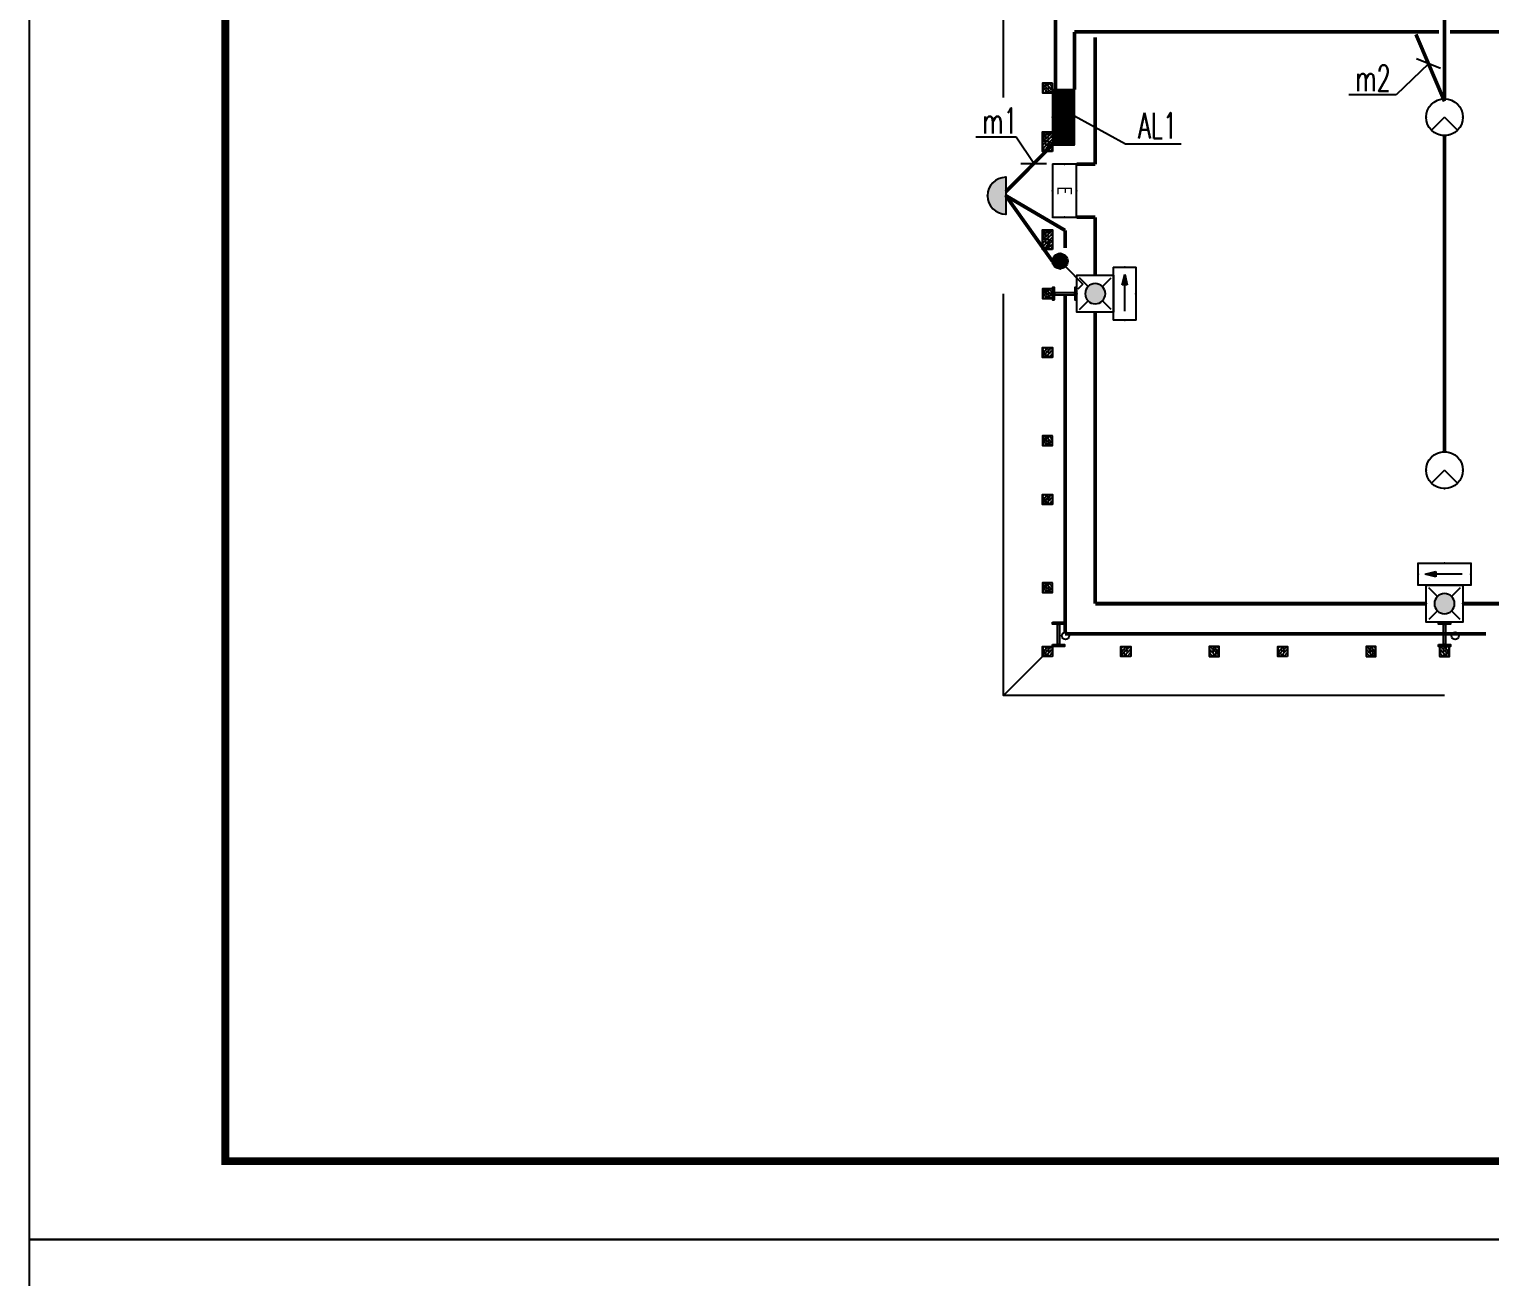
# Model space of a CAD drawing. Extents: x 1060579 to 1383165, y 581819 to 1037910.
# Drawn here: x 1236105 to 1265903, y 715459 to 740916 of the extents above; entities that cross this region are included whole.
import ezdxf
from ezdxf.enums import TextEntityAlignment as Align

# ---------------------------------------------------------------- set-up
doc = ezdxf.new("R2010")
doc.units = 0
doc.header["$LTSCALE"] = 1000
doc.header["$MEASUREMENT"] = 0
doc.linetypes.add('DASH', pattern=[0.35, 0.25, -0.1])
for name, color, linetype in [('DIM-照明', 3, 'Continuous'), ('DIM-箱柜', 3, 'Continuous'), ('EQUIP-照明', 3, 'Continuous'), ('EQUIP-箱柜', 3, 'Continuous'), ('GZ', 30, 'Continuous'), ('PUB_TITLE', 4, 'Continuous'), ('TEL_TEXT', 7, 'Continuous'), ('WIRE-应急', 2, 'DASH'), ('WIRE-照明', 1, 'Continuous'), ('刚柱', 2, 'Continuous'), ('卫浴', 7, 'Continuous'), ('散水', 32, 'Continuous')]:
    doc.layers.add(name, color=color, linetype=linetype)
doc.styles.add('_TEL_ATTDEF', font='GBENOR', dxfattribs={"width": 0.8, "height": 3, "bigfont": 'GBCBIG'})
doc.styles.add('_TEL_DIM', font='SIMPLEX', dxfattribs={"width": 0.8, "height": 3.5, "bigfont": 'HZTXT'})
doc.styles.get("Standard").update_dxf_attribs({"font": 'gbenor.shx', "bigfont": 'gbcbig.shx'})

# ---------------------------------------------------------------- blocks, each defined once
blk = doc.blocks.new('sdhfxdhnfdhx')
h = blk.add_hatch(color=256)
h.paths.add_polyline_path([(3050366, 936899), (3050616, 936899), (3050616, 936859), (3050366, 936859)])
h.paths.add_polyline_path([(3050511, 937319), (3050511, 936899), (3050471, 936899), (3050471, 937319)])
h.paths.add_polyline_path([(3050366, 937359), (3050616, 937359), (3050616, 937319), (3050366, 937319)])
for points in [[(3050366, 937359), (3050616, 937359), (3050616, 937319), (3050366, 937319)], [(3050511, 937319), (3050511, 936899), (3050471, 936899), (3050471, 937319)], [(3050366, 936899), (3050616, 936899), (3050616, 936859), (3050366, 936859)]]:
    blk.add_lwpolyline(points, close=True)
blk = doc.blocks.new('$equip$00002831')
for q in [(-0.354, -0.354), (0.354, -0.354)]:
    blk.add_line((0, 0), q)
at = {"const_width": 0.04}
blk.add_lwpolyline([(0.5, 0, 1), (-0.5, 0, 1), (0.5, 0, -2.700563)], format="xyb", dxfattribs=at)
blk.add_circle((0, 0), 0.5)
for p in [(0, 0.5), (-0.5, 0), (0.5, 0), (0, -0.5)]:
    blk.add_point(p)
at = {"color": 7, "style": '_TEL_DIM', "flags": 1}
for tag in ['A', 'REMARK']:
    blk.add_attdef(tag, text='', height=0.00002, dxfattribs=at).set_placement((0, 0), align=Align.MIDDLE_CENTER)
blk = doc.blocks.new('$equip$00002534')
for p, q in [((-0.72, 0.66), (-0.72, 0)), ((0.72, 0.66), (-0.72, 0.66)), ((0.72, 0), (0.72, 0.66)), ((-0.72, 0), (0.72, 0))]:
    blk.add_line(p, q)
at = {"const_width": 0.04}
blk.add_lwpolyline([(-0.72, 0.66), (-0.72, 0), (0.72, 0), (0.72, 0.66), (-0.72, 0.66), (-0.72, 0)], dxfattribs=at)
for p in [(0, 0.66), (-0.72, 0.33), (0, 0), (0.72, 0.33)]:
    blk.add_point(p)
at = {"color": 7, "style": '_TEL_DIM'}
blk.add_attdef('$TEXT$', text='', height=0.4, dxfattribs=at).set_placement((0, 0.33), align=Align.MIDDLE_CENTER)
at = {"color": 7, "style": '_TEL_DIM', "flags": 1}
blk.add_attdef('A', text='', height=0.00002, dxfattribs=at).set_placement((0, 0), align=Align.MIDDLE_CENTER)
blk = doc.blocks.new('$equip$00002604')
blk.add_hatch(color=256).paths.add_polyline_path([(0.275, 0.5, 1), (-0.274, 0.5, 1)])
for p, q in [((-0.429, 0.929), (-0.194, 0.694)), ((0.194, 0.694), (0.429, 0.929)), ((-0.429, 0.071), (-0.194, 0.306)), ((0.194, 0.306), (0.429, 0.071))]:
    blk.add_line(p, q)
at = {"const_width": 0.04}
blk.add_lwpolyline([(-0.5, 1), (-0.5, 0), (0.5, 0), (0.5, 1), (-0.5, 1), (-0.5, 0)], dxfattribs=at)
blk.add_lwpolyline([(-0.5, 1), (-0.5, 0), (0.5, 0), (0.5, 1)], close=True)
blk.add_circle((0, 0.5), 0.275)
for p in [(0, 1), (-0.5, 0.5), (0.5, 0.5), (0, 0)]:
    blk.add_point(p)
at = {"color": 7, "style": '_TEL_DIM', "flags": 1}
blk.add_attdef('A', text='', height=0.000025, dxfattribs=at).set_placement((0, 0), align=Align.MIDDLE_CENTER)
blk = doc.blocks.new('$equip$00002540')
blk.add_hatch(color=256).paths.add_polyline_path([(0.24, 0.372), (0.24, 0.228), (0.528, 0.3)])
for p, q in [((-0.72, 0.6), (-0.72, 0)), ((0.72, 0.6), (-0.72, 0.6)), ((0.72, 0), (0.72, 0.6)), ((-0.72, 0), (0.72, 0)), ((0.24, 0.372), (0.24, 0.228)), ((0.528, 0.3), (0.24, 0.372)), ((0.24, 0.228), (0.528, 0.3))]:
    blk.add_line(p, q)
at = {"color": 7}
blk.add_line((-0.48, 0.3), (0.48, 0.3), dxfattribs=at)
at = {"const_width": 0.04}
blk.add_lwpolyline([(-0.72, 0.6), (-0.72, 0), (0.72, 0), (0.72, 0.6), (-0.72, 0.6), (-0.72, 0)], dxfattribs=at)
for p in [(0, 0.6), (-0.72, 0.3), (0, 0), (0.72, 0.3)]:
    blk.add_point(p)
at = {"color": 7, "style": '_TEL_DIM', "flags": 1}
blk.add_attdef('A', text='', height=0.00002, dxfattribs=at).set_placement((0, 0), align=Align.MIDDLE_CENTER)
blk = doc.blocks.new('*X14')
at = {"color": 0}
for p, q in [((-250, 33), (-83, 200)), ((-250, 68), (-118, 200)), ((-250, 104), (-154, 200)), ((-250, 139), (-189, 200)), ((-250, 174), (-224, 200)), ((-247, 0), (-47, 200)), ((-212, 0), (-12, 200)), ((-177, 0), (23, 200)), ((-141, 0), (59, 200)), ((-106, 0), (94, 200)), ((-71, 0), (129, 200)), ((-35, 0), (165, 200)), ((0, 0), (200, 200)), ((35, 0), (235, 200)), ((71, 0), (250, 179)), ((106, 0), (250, 144)), ((141, 0), (250, 109)), ((177, 0), (250, 73)), ((212, 0), (250, 38)), ((247, 0), (250, 3))]:
    blk.add_line(p, q, dxfattribs=at)
blk = doc.blocks.new('$equip$00002943')
for p, q in [((-0.75, 0.6), (-0.75, 0)), ((0.75, 0.6), (-0.75, 0.6)), ((0.75, 0), (0.75, 0.6)), ((-0.75, 0), (0.75, 0))]:
    blk.add_line(p, q)
for points, const_width in [([(-0.75, 0.3), (0.75, 0.3)], 0.6), ([(-0.75, 0.6), (-0.75, 0), (0.75, 0), (0.75, 0.6), (-0.75, 0.6), (-0.75, 0)], 0.04)]:
    blk.add_lwpolyline(points, dxfattribs=dict(const_width=const_width))
for p in [(0, 0.6), (-0.75, 0.3), (0, 0), (0.75, 0.3)]:
    blk.add_point(p)
at = {"xscale": 0.00300000000061118, "yscale": 0.00300000000061118, "zscale": 0.00300000000061118}
blk.add_blockref('*X14', (0, 0), dxfattribs=at)
at = {"style": '_TEL_DIM', "flags": 1}
for tag in ['A', 'REMARK']:
    blk.add_attdef(tag, text='', height=0.00002, dxfattribs=at).set_placement((0, 0), align=Align.MIDDLE_CENTER)
blk = doc.blocks.new('$equip$00001168')
blk.add_line((-0.5, 0), (0.5, 0))
blk.add_arc((0, 0), 0.5, 180, 0)
for p in [(-0.5, 0), (0, 0), (0.5, 0), (0, -0.5)]:
    blk.add_point(p)
for points in [[(0.433, -0.25), (-0.433, -0.25), (0.5, 0), (-0.5, 0)], [(0.25, -0.433), (-0.25, -0.433), (0.433, -0.25), (-0.433, -0.25)], [(0, -0.5), (0, -0.5), (0.25, -0.433), (-0.25, -0.433)]]:
    blk.add_solid(points)
at = {"flags": 9}
blk.add_attdef('A', (0, 0), '', height=0.00002, dxfattribs=at)
blk = doc.blocks.new('$equip$00001962')
for p, q in [((0.147, 0.356), (0.625, 0.833)), ((0.625, 0.833), (0.766, 0.692))]:
    blk.add_line(p, q)
blk.add_circle((0, 0.208), 0.208)
for p in [(0, 0.417), (-0.208, 0.208), (0, 0), (0.208, 0.208)]:
    blk.add_point(p)
for points in [[(0, 0.417), (0, 0.417), (-0.104, 0.389), (0.104, 0.389)], [(-0.18, 0.313), (0.18, 0.313), (-0.208, 0.208), (0.208, 0.208)], [(-0.18, 0.104), (0.18, 0.104), (-0.208, 0.208), (0.208, 0.208)], [(-0.104, 0.389), (0.104, 0.389), (-0.18, 0.313), (0.18, 0.313)], [(-0.104, 0.028), (0.104, 0.028), (-0.18, 0.104), (0.18, 0.104)], [(0, 0), (0, 0), (-0.104, 0.028), (0.104, 0.028)]]:
    blk.add_solid(points)
at = {"layer": 'TEL_TEXT', "style": '_TEL_DIM', "flags": 1}
blk.add_attdef('A', text='', height=0.00002, dxfattribs=at).set_placement((0, 0), align=Align.MIDDLE_CENTER)

msp = doc.modelspace()

# ---------------------------------------------------------------- hatches: boundary and pattern name
at = {"layer": 'GZ'}
h = msp.add_hatch(dxfattribs=at)
h.set_pattern_fill('钢筋混凝土', color=8, scale=20, style=0)
h.set_pattern_definition([(135, (1310363.753, 664013.295), (35.35534, 35.35534), []), (130, (1310363.75, 664013.3), (-143.45204, -12.55043), [15, -165]), (185, (1310363.75, 664013.3), (27.75027, 150.43843), [12, -132]), (79.5486, (1310351.8, 664012.25), (-115.70188, 137.8879), [12.74804, -140.22842]), (133.8158, (1310363.75, 664053.3), (-213.4482, -33.1038), [22.5, -247.5]), (83.3644, (1310345.97, 664050.54), (-186.93254, 194.82357), [19.12206, -210.3426]), (188.8158, (1310363.75, 664053.3), (-186.9324, 194.8237), [18, -198]), (159, (1310343.75, 664043.3), (-119.38141, -80.52378), [15, -165]), (214, (1310343.75, 664043.3), (-48.66307, 145.03), [12, -132]), (108.5486, (1310333.8, 664036.58), (-168.04453, 64.5061), [12.74804, -140.22842]), (142.5, (1310363.753, 664013.295), (-2.43197, 66.57877), [0, -130.4, 0, -134, 0, -132.5]), (172.5, (1310363.75, 664013.295), (-52.61391, 78.88234), [0, -76.4, 0, -127.4, 0, -50.5]), (212.5, (1310408.353, 664013.295), (-106.764487, -4.510974), [0, -50, 0, -156, 0, -207]), (222.5, (1310428.35, 664013.29), (-116.63723, 20.021), [0, -65, 0, -103.6, 0, -147])])
h.paths.add_polyline_path([(1256979, 739818), (1256779, 739818), (1256779, 739618), (1256979, 739618)])
h = msp.add_hatch(dxfattribs=at)
h.set_pattern_fill('钢筋混凝土', color=8, scale=20, style=0)
h.set_pattern_definition([(225, (1310363.753, 814473.906), (35.35534, -35.35534), []), (230, (1310363.75, 814473.9), (-143.45204, 12.55043), [15, -165]), (175, (1310363.75, 814473.9), (27.75027, -150.43843), [12, -132]), (280.4514, (1310351.8, 814474.95), (-115.70188, -137.8879), [12.74804, -140.22842]), (226.1842, (1310363.75, 814433.9), (-213.4482, 33.1038), [22.5, -247.5]), (276.6356, (1310345.97, 814436.66), (-186.93254, -194.82357), [19.12206, -210.3426]), (171.1842, (1310363.75, 814433.9), (-186.9324, -194.8237), [18, -198]), (201, (1310343.75, 814443.9), (-119.38141, 80.52378), [15, -165]), (146, (1310343.75, 814443.9), (-48.66307, -145.03), [12, -132]), (251.4514, (1310333.8, 814450.62), (-168.04453, -64.5061), [12.74804, -140.22842]), (217.5, (1310363.753, 814473.906), (-2.43197, -66.57877), [0, -130.4, 0, -134, 0, -132.5]), (187.5, (1310363.75, 814473.906), (-52.61391, -78.88234), [0, -76.4, 0, -127.4, 0, -50.5]), (147.5, (1310408.353, 814473.906), (-106.764487, 4.510974), [0, -50, 0, -156, 0, -207]), (137.5, (1310428.35, 814473.91), (-116.63723, -20.021), [0, -65, 0, -103.6, 0, -147])])
h.paths.add_polyline_path([(1256979, 738419), (1256779, 738419), (1256779, 738819), (1256979, 738819)])
h = msp.add_hatch(dxfattribs=at)
h.set_pattern_fill('钢筋混凝土', color=8, scale=20, style=0)
h.set_pattern_definition([(225, (1310363.753, 812473.906), (35.35534, -35.35534), []), (230, (1310363.75, 812473.9), (-143.45204, 12.55043), [15, -165]), (175, (1310363.75, 812473.9), (27.75027, -150.43843), [12, -132]), (280.4514, (1310351.8, 812474.95), (-115.70188, -137.8879), [12.74804, -140.22842]), (226.1842, (1310363.75, 812433.9), (-213.4482, 33.1038), [22.5, -247.5]), (276.6356, (1310345.97, 812436.66), (-186.93254, -194.82357), [19.12206, -210.3426]), (171.1842, (1310363.75, 812433.9), (-186.9324, -194.8237), [18, -198]), (201, (1310343.75, 812443.9), (-119.38141, 80.52378), [15, -165]), (146, (1310343.75, 812443.9), (-48.66307, -145.03), [12, -132]), (251.4514, (1310333.8, 812450.62), (-168.04453, -64.5061), [12.74804, -140.22842]), (217.5, (1310363.753, 812473.906), (-2.43197, -66.57877), [0, -130.4, 0, -134, 0, -132.5]), (187.5, (1310363.75, 812473.906), (-52.61391, -78.88234), [0, -76.4, 0, -127.4, 0, -50.5]), (147.5, (1310408.353, 812473.906), (-106.764487, 4.510974), [0, -50, 0, -156, 0, -207]), (137.5, (1310428.35, 812473.91), (-116.63723, -20.021), [0, -65, 0, -103.6, 0, -147])])
h.paths.add_polyline_path([(1256979, 736419), (1256779, 736419), (1256779, 736819), (1256979, 736819)])
h = msp.add_hatch(dxfattribs=at)
h.set_pattern_fill('钢筋混凝土', color=8, scale=20, style=0)
h.set_pattern_definition([(135, (1310363.753, 659813.577), (35.35534, 35.35534), []), (130, (1310363.75, 659813.58), (-143.45204, -12.55043), [15, -165]), (185, (1310363.75, 659813.58), (27.75027, 150.43843), [12, -132]), (79.5486, (1310351.8, 659812.53), (-115.70188, 137.8879), [12.74804, -140.22842]), (133.8158, (1310363.75, 659853.58), (-213.4482, -33.1038), [22.5, -247.5]), (83.3644, (1310345.97, 659850.82), (-186.93254, 194.82357), [19.12206, -210.3426]), (188.8158, (1310363.75, 659853.58), (-186.9324, 194.8237), [18, -198]), (159, (1310343.75, 659843.58), (-119.38141, -80.52378), [15, -165]), (214, (1310343.75, 659843.58), (-48.66307, 145.03), [12, -132]), (108.5486, (1310333.8, 659836.87), (-168.04453, 64.5061), [12.74804, -140.22842]), (142.5, (1310363.753, 659813.577), (-2.43197, 66.57877), [0, -130.4, 0, -134, 0, -132.5]), (172.5, (1310363.75, 659813.58), (-52.61391, 78.88234), [0, -76.4, 0, -127.4, 0, -50.5]), (212.5, (1310408.353, 659813.58), (-106.764487, -4.510974), [0, -50, 0, -156, 0, -207]), (222.5, (1310428.35, 659813.58), (-116.63723, 20.021), [0, -65, 0, -103.6, 0, -147])])
h.paths.add_polyline_path([(1256979, 735619), (1256779, 735619), (1256779, 735419), (1256979, 735419)])
h = msp.add_hatch(dxfattribs=at)
h.set_pattern_fill('钢筋混凝土', color=8, scale=20, style=0)
h.set_pattern_definition([(225, (1310363.753, 810023.623), (35.35534, -35.35534), []), (230, (1310363.75, 810023.62), (-143.45204, 12.55043), [15, -165]), (175, (1310363.75, 810023.62), (27.75027, -150.43843), [12, -132]), (280.4514, (1310351.8, 810024.67), (-115.70188, -137.8879), [12.74804, -140.22842]), (226.1842, (1310363.75, 809983.62), (-213.4482, 33.1038), [22.5, -247.5]), (276.6356, (1310345.97, 809986.38), (-186.93254, -194.82357), [19.12206, -210.3426]), (171.1842, (1310363.75, 809983.62), (-186.9324, -194.8237), [18, -198]), (201, (1310343.75, 809993.62), (-119.38141, 80.52378), [15, -165]), (146, (1310343.75, 809993.62), (-48.66307, -145.03), [12, -132]), (251.4514, (1310333.8, 810000.33), (-168.04453, -64.5061), [12.74804, -140.22842]), (217.5, (1310363.753, 810023.623), (-2.43197, -66.57877), [0, -130.4, 0, -134, 0, -132.5]), (187.5, (1310363.75, 810023.62), (-52.61391, -78.88234), [0, -76.4, 0, -127.4, 0, -50.5]), (147.5, (1310408.353, 810023.623), (-106.764487, 4.510974), [0, -50, 0, -156, 0, -207]), (137.5, (1310428.35, 810023.62), (-116.63723, -20.021), [0, -65, 0, -103.6, 0, -147])])
h.paths.add_polyline_path([(1256979, 734218), (1256779, 734218), (1256779, 734418), (1256979, 734418)])
h = msp.add_hatch(dxfattribs=at)
h.set_pattern_fill('钢筋混凝土', color=8, scale=20, style=0)
h.set_pattern_definition([(135, (1310363.753, 656813.295), (35.35534, 35.35534), []), (130, (1310363.75, 656813.3), (-143.45204, -12.55043), [15, -165]), (185, (1310363.75, 656813.3), (27.75027, 150.43843), [12, -132]), (79.5486, (1310351.8, 656812.25), (-115.70188, 137.8879), [12.74804, -140.22842]), (133.8158, (1310363.75, 656853.3), (-213.4482, -33.1038), [22.5, -247.5]), (83.3644, (1310345.97, 656850.54), (-186.93254, 194.82357), [19.12206, -210.3426]), (188.8158, (1310363.75, 656853.3), (-186.9324, 194.8237), [18, -198]), (159, (1310343.75, 656843.3), (-119.38141, -80.52378), [15, -165]), (214, (1310343.75, 656843.3), (-48.66307, 145.03), [12, -132]), (108.5486, (1310333.8, 656836.58), (-168.04453, 64.5061), [12.74804, -140.22842]), (142.5, (1310363.753, 656813.295), (-2.43197, 66.57877), [0, -130.4, 0, -134, 0, -132.5]), (172.5, (1310363.75, 656813.295), (-52.61391, 78.88234), [0, -76.4, 0, -127.4, 0, -50.5]), (212.5, (1310408.353, 656813.295), (-106.764487, -4.510974), [0, -50, 0, -156, 0, -207]), (222.5, (1310428.35, 656813.29), (-116.63723, 20.021), [0, -65, 0, -103.6, 0, -147])])
h.paths.add_polyline_path([(1256979, 732618), (1256779, 732618), (1256779, 732418), (1256979, 732418)])
h = msp.add_hatch(dxfattribs=at)
h.set_pattern_fill('钢筋混凝土', color=8, scale=20, style=0)
h.set_pattern_definition([(225, (1310363.753, 807024.11), (35.35534, -35.35534), []), (230, (1310363.75, 807024.11), (-143.45204, 12.55043), [15, -165]), (175, (1310363.75, 807024.11), (27.75027, -150.43843), [12, -132]), (280.4514, (1310351.8, 807025.15), (-115.70188, -137.8879), [12.74804, -140.22842]), (226.1842, (1310363.75, 806984.1), (-213.4482, 33.1038), [22.5, -247.5]), (276.6356, (1310345.97, 806986.87), (-186.93254, -194.82357), [19.12206, -210.3426]), (171.1842, (1310363.75, 806984.1), (-186.9324, -194.8237), [18, -198]), (201, (1310343.75, 806994.11), (-119.38141, 80.52378), [15, -165]), (146, (1310343.75, 806994.11), (-48.66307, -145.03), [12, -132]), (251.4514, (1310333.8, 807000.82), (-168.04453, -64.5061), [12.74804, -140.22842]), (217.5, (1310363.753, 807024.11), (-2.43197, -66.57877), [0, -130.4, 0, -134, 0, -132.5]), (187.5, (1310363.75, 807024.11), (-52.61391, -78.88234), [0, -76.4, 0, -127.4, 0, -50.5]), (147.5, (1310408.353, 807024.11), (-106.764487, 4.510974), [0, -50, 0, -156, 0, -207]), (137.5, (1310428.35, 807024.11), (-116.63723, -20.021), [0, -65, 0, -103.6, 0, -147])])
h.paths.add_polyline_path([(1256979, 731219), (1256779, 731219), (1256779, 731419), (1256979, 731419)])
h = msp.add_hatch(dxfattribs=at)
h.set_pattern_fill('钢筋混凝土', color=8, scale=20, style=0)
h.set_pattern_definition([(135, (1310363.753, 653813.78), (35.35534, 35.35534), []), (130, (1310363.75, 653813.78), (-143.45204, -12.55043), [15, -165]), (185, (1310363.75, 653813.78), (27.75027, 150.43843), [12, -132]), (79.5486, (1310351.8, 653812.73), (-115.70188, 137.8879), [12.74804, -140.22842]), (133.8158, (1310363.75, 653853.78), (-213.4482, -33.1038), [22.5, -247.5]), (83.3644, (1310345.97, 653851.02), (-186.93254, 194.82357), [19.12206, -210.3426]), (188.8158, (1310363.75, 653853.78), (-186.9324, 194.8237), [18, -198]), (159, (1310343.75, 653843.78), (-119.38141, -80.52378), [15, -165]), (214, (1310343.75, 653843.78), (-48.66307, 145.03), [12, -132]), (108.5486, (1310333.8, 653837.07), (-168.04453, 64.5061), [12.74804, -140.22842]), (142.5, (1310363.753, 653813.78), (-2.43197, 66.57877), [0, -130.4, 0, -134, 0, -132.5]), (172.5, (1310363.75, 653813.78), (-52.61391, 78.88234), [0, -76.4, 0, -127.4, 0, -50.5]), (212.5, (1310408.353, 653813.78), (-106.764487, -4.510974), [0, -50, 0, -156, 0, -207]), (222.5, (1310428.35, 653813.78), (-116.63723, 20.021), [0, -65, 0, -103.6, 0, -147])])
h.paths.add_polyline_path([(1256979, 729619), (1256779, 729619), (1256779, 729419), (1256979, 729419)])
h = msp.add_hatch(dxfattribs=at)
h.set_pattern_fill('钢筋混凝土', color=8, scale=20, style=0)
h.set_pattern_definition([(225, (1310363.753, 803923.906), (35.35534, -35.35534), []), (230, (1310363.75, 803923.9), (-143.45204, 12.55043), [15, -165]), (175, (1310363.75, 803923.9), (27.75027, -150.43843), [12, -132]), (280.4514, (1310351.8, 803924.95), (-115.70188, -137.8879), [12.74804, -140.22842]), (226.1842, (1310363.75, 803883.9), (-213.4482, 33.1038), [22.5, -247.5]), (276.6356, (1310345.97, 803886.66), (-186.93254, -194.82357), [19.12206, -210.3426]), (171.1842, (1310363.75, 803883.9), (-186.9324, -194.8237), [18, -198]), (201, (1310343.75, 803893.9), (-119.38141, 80.52378), [15, -165]), (146, (1310343.75, 803893.9), (-48.66307, -145.03), [12, -132]), (251.4514, (1310333.8, 803900.62), (-168.04453, -64.5061), [12.74804, -140.22842]), (217.5, (1310363.753, 803923.906), (-2.43197, -66.57877), [0, -130.4, 0, -134, 0, -132.5]), (187.5, (1310363.75, 803923.906), (-52.61391, -78.88234), [0, -76.4, 0, -127.4, 0, -50.5]), (147.5, (1310408.353, 803923.906), (-106.764487, 4.510974), [0, -50, 0, -156, 0, -207]), (137.5, (1310428.35, 803923.91), (-116.63723, -20.021), [0, -65, 0, -103.6, 0, -147])])
h.paths.add_polyline_path([(1256979, 728119), (1256779, 728119), (1256779, 728319), (1256979, 728319)])
h = msp.add_hatch(dxfattribs=at)
h.set_pattern_fill('钢筋混凝土', color=8, scale=20, style=0)
h.set_pattern_definition([(225, (1311963.505, 803923.906), (35.35534, -35.35534), []), (230, (1311963.5, 803923.9), (-143.45204, 12.55043), [15, -165]), (175, (1311963.5, 803923.9), (27.75027, -150.43843), [12, -132]), (280.4514, (1311951.55, 803924.95), (-115.70188, -137.8879), [12.74804, -140.22842]), (226.1842, (1311963.5, 803883.9), (-213.4482, 33.1038), [22.5, -247.5]), (276.6356, (1311945.72, 803886.66), (-186.93254, -194.82357), [19.12206, -210.3426]), (171.1842, (1311963.5, 803883.9), (-186.9324, -194.8237), [18, -198]), (201, (1311943.5, 803893.9), (-119.38141, 80.52378), [15, -165]), (146, (1311943.5, 803893.9), (-48.66307, -145.03), [12, -132]), (251.4514, (1311933.56, 803900.62), (-168.04453, -64.5061), [12.74804, -140.22842]), (217.5, (1311963.505, 803923.906), (-2.43197, -66.57877), [0, -130.4, 0, -134, 0, -132.5]), (187.5, (1311963.505, 803923.906), (-52.61391, -78.88234), [0, -76.4, 0, -127.4, 0, -50.5]), (147.5, (1312008.105, 803923.906), (-106.764487, 4.510974), [0, -50, 0, -156, 0, -207]), (137.5, (1312028.11, 803923.91), (-116.63723, -20.021), [0, -65, 0, -103.6, 0, -147])])
h.paths.add_polyline_path([(1258579, 728119), (1258379, 728119), (1258379, 728319), (1258579, 728319)])
h = msp.add_hatch(dxfattribs=at)
h.set_pattern_fill('钢筋混凝土', color=8, scale=20, style=0)
h.set_pattern_definition([(315, (1206794.22, 803923.906), (-35.35534, -35.35534), []), (310, (1206794.22, 803923.9), (143.45204, 12.55043), [15, -165]), (5, (1206794.22, 803923.9), (-27.75027, -150.43843), [12, -132]), (259.5486, (1206806.18, 803924.95), (115.70188, -137.8879), [12.74804, -140.22842]), (313.8158, (1206794.22, 803883.9), (213.4482, 33.1038), [22.5, -247.5]), (263.3644, (1206812, 803886.66), (186.93254, -194.82357), [19.12206, -210.3426]), (8.8158, (1206794.22, 803883.9), (186.9324, -194.8237), [18, -198]), (339, (1206814.22, 803893.9), (119.38141, 80.52378), [15, -165]), (34, (1206814.22, 803893.9), (48.66307, -145.03), [12, -132]), (288.5486, (1206824.17, 803900.62), (168.04453, -64.5061), [12.74804, -140.22842]), (322.5, (1206794.22, 803923.906), (2.43197, -66.57877), [0, -130.4, 0, -134, 0, -132.5]), (352.5, (1206794.22, 803923.906), (52.61391, -78.88234), [0, -76.4, 0, -127.4, 0, -50.5]), (32.5, (1206749.62, 803923.906), (106.764487, 4.510974), [0, -50, 0, -156, 0, -207]), (42.5, (1206729.62, 803923.91), (116.63723, -20.021), [0, -65, 0, -103.6, 0, -147])])
h.paths.add_polyline_path([(1260179, 728119), (1260379, 728119), (1260379, 728319), (1260179, 728319)])
h = msp.add_hatch(dxfattribs=at)
h.set_pattern_fill('钢筋混凝土', color=8, scale=20, style=0)
h.set_pattern_definition([(225, (1315163.81, 803923.906), (35.35534, -35.35534), []), (230, (1315163.81, 803923.9), (-143.45204, 12.55043), [15, -165]), (175, (1315163.81, 803923.9), (27.75027, -150.43843), [12, -132]), (280.4514, (1315151.86, 803924.95), (-115.70188, -137.8879), [12.74804, -140.22842]), (226.1842, (1315163.81, 803883.9), (-213.4482, 33.1038), [22.5, -247.5]), (276.6356, (1315146.02, 803886.66), (-186.93254, -194.82357), [19.12206, -210.3426]), (171.1842, (1315163.81, 803883.9), (-186.9324, -194.8237), [18, -198]), (201, (1315143.81, 803893.9), (-119.38141, 80.52378), [15, -165]), (146, (1315143.81, 803893.9), (-48.66307, -145.03), [12, -132]), (251.4514, (1315133.86, 803900.62), (-168.04453, -64.5061), [12.74804, -140.22842]), (217.5, (1315163.81, 803923.906), (-2.43197, -66.57877), [0, -130.4, 0, -134, 0, -132.5]), (187.5, (1315163.81, 803923.906), (-52.61391, -78.88234), [0, -76.4, 0, -127.4, 0, -50.5]), (147.5, (1315208.41, 803923.906), (-106.764487, 4.510974), [0, -50, 0, -156, 0, -207]), (137.5, (1315228.41, 803923.91), (-116.63723, -20.021), [0, -65, 0, -103.6, 0, -147])])
h.paths.add_polyline_path([(1261779, 728119), (1261579, 728119), (1261579, 728319), (1261779, 728319)])
h = msp.add_hatch(dxfattribs=at)
h.set_pattern_fill('钢筋混凝土', color=8, scale=20, style=0)
h.set_pattern_definition([(315, (1209994.526, 803923.906), (-35.35534, -35.35534), []), (310, (1209994.53, 803923.9), (143.45204, 12.55043), [15, -165]), (5, (1209994.53, 803923.9), (-27.75027, -150.43843), [12, -132]), (259.5486, (1210006.48, 803924.95), (115.70188, -137.8879), [12.74804, -140.22842]), (313.8158, (1209994.53, 803883.9), (213.4482, 33.1038), [22.5, -247.5]), (263.3644, (1210012.31, 803886.66), (186.93254, -194.82357), [19.12206, -210.3426]), (8.8158, (1209994.53, 803883.9), (186.9324, -194.8237), [18, -198]), (339, (1210014.53, 803893.9), (119.38141, 80.52378), [15, -165]), (34, (1210014.53, 803893.9), (48.66307, -145.03), [12, -132]), (288.5486, (1210024.47, 803900.62), (168.04453, -64.5061), [12.74804, -140.22842]), (322.5, (1209994.526, 803923.906), (2.43197, -66.57877), [0, -130.4, 0, -134, 0, -132.5]), (352.5, (1209994.526, 803923.906), (52.61391, -78.88234), [0, -76.4, 0, -127.4, 0, -50.5]), (32.5, (1209949.926, 803923.906), (106.764487, 4.510974), [0, -50, 0, -156, 0, -207]), (42.5, (1209929.93, 803923.91), (116.63723, -20.021), [0, -65, 0, -103.6, 0, -147])])
h.paths.add_polyline_path([(1263379, 728119), (1263579, 728119), (1263579, 728319), (1263379, 728319)])
h = msp.add_hatch(dxfattribs=at)
h.set_pattern_fill('钢筋混凝土', color=8, scale=20, style=0)
h.set_pattern_definition([(315, (1211494.47, 803923.906), (-35.35534, -35.35534), []), (310, (1211494.47, 803923.9), (143.45204, 12.55043), [15, -165]), (5, (1211494.47, 803923.9), (-27.75027, -150.43843), [12, -132]), (259.5486, (1211506.42, 803924.95), (115.70188, -137.8879), [12.74804, -140.22842]), (313.8158, (1211494.47, 803883.9), (213.4482, 33.1038), [22.5, -247.5]), (263.3644, (1211512.26, 803886.66), (186.93254, -194.82357), [19.12206, -210.3426]), (8.8158, (1211494.47, 803883.9), (186.9324, -194.8237), [18, -198]), (339, (1211514.47, 803893.9), (119.38141, 80.52378), [15, -165]), (34, (1211514.47, 803893.9), (48.66307, -145.03), [12, -132]), (288.5486, (1211524.42, 803900.62), (168.04453, -64.5061), [12.74804, -140.22842]), (322.5, (1211494.47, 803923.906), (2.43197, -66.57877), [0, -130.4, 0, -134, 0, -132.5]), (352.5, (1211494.47, 803923.906), (52.61391, -78.88234), [0, -76.4, 0, -127.4, 0, -50.5]), (32.5, (1211449.87, 803923.906), (106.764487, 4.510974), [0, -50, 0, -156, 0, -207]), (42.5, (1211429.87, 803923.91), (116.63723, -20.021), [0, -65, 0, -103.6, 0, -147])])
h.paths.add_polyline_path([(1264879, 728119), (1265079, 728119), (1265079, 728319), (1264879, 728319)])

# ---------------------------------------------------------------- linework, layer by layer
at = {"layer": 'DIM-照明'}
for p, q in [((1264895, 740114), (1264408, 740310)), ((1256337, 738173), (1256862, 738175))]:
    msp.add_line(p, q, dxfattribs=at)
for points in [[(1264652, 740212), (1263996, 739579)], [(1263996, 739579), (1263030, 739579)], [(1256242, 738710), (1255419, 738710)], [(1256600, 738174), (1256242, 738710)]]:
    msp.add_lwpolyline(points, dxfattribs=at)
at = {"layer": 'DIM-箱柜'}
for p, q in [((1257429, 739146), (1258468, 738580)), ((1258468, 738580), (1259609, 738580))]:
    msp.add_line(p, q, dxfattribs=at)
at = {"layer": 'GZ', "color": 8}
for points in [[(1256979, 739818), (1256779, 739818), (1256779, 739618), (1256979, 739618)], [(1256979, 738419), (1256779, 738419), (1256779, 738819), (1256979, 738819)], [(1256979, 736419), (1256779, 736419), (1256779, 736819), (1256979, 736819)], [(1256979, 735619), (1256779, 735619), (1256779, 735419), (1256979, 735419)], [(1256979, 734218), (1256779, 734218), (1256779, 734418), (1256979, 734418)], [(1256979, 732618), (1256779, 732618), (1256779, 732418), (1256979, 732418)], [(1256979, 731219), (1256779, 731219), (1256779, 731419), (1256979, 731419)], [(1256979, 729619), (1256779, 729619), (1256779, 729419), (1256979, 729419)], [(1256979, 728119), (1256779, 728119), (1256779, 728319), (1256979, 728319)], [(1258579, 728119), (1258379, 728119), (1258379, 728319), (1258579, 728319)], [(1260179, 728119), (1260379, 728119), (1260379, 728319), (1260179, 728319)], [(1261779, 728119), (1261579, 728119), (1261579, 728319), (1261779, 728319)], [(1263379, 728119), (1263579, 728119), (1263579, 728319), (1263379, 728319)], [(1264879, 728119), (1265079, 728119), (1265079, 728319), (1264879, 728319)]]:
    msp.add_lwpolyline(points, close=True, dxfattribs=at)
at = {"layer": 'PUB_TITLE'}
for points in [[(1236105, 716219), (1354985, 716219), (1354985, 783419), (1236105, 783419)], [(1236105, 649019), (1354985, 649019), (1354985, 716219), (1236105, 716219)]]:
    msp.add_lwpolyline(points, close=True, dxfattribs=at)
at = {"layer": 'PUB_TITLE', "const_width": 160}
msp.add_lwpolyline([(1240105, 717819), (1353385, 717819), (1353385, 781819), (1240105, 781819)], close=True, dxfattribs=at)
at = {"layer": 'WIRE-应急', "linetype": 'DASH', "const_width": 75}
for points in [[(1257854, 738159), (1257854, 740747)], [(1257474, 738159), (1257854, 738159)], [(1257474, 737079), (1257854, 737079)], [(1257854, 735894), (1257854, 737079)], [(1257854, 729194), (1257854, 735144)], [(1257854, 729194), (1264604, 729194)], [(1265354, 729194), (1272604, 729194)]]:
    msp.add_lwpolyline(points, dxfattribs=at)
at = {"layer": 'WIRE-照明', "linetype": 'Continuous', "const_width": 75}
for points in [[(1264979, 739494), (1264979, 745844)], [(1257045, 739681), (1257045, 742883)], [(1257429, 739681), (1257429, 740860)], [(1257429, 740860), (1264867, 740860)], [(1264397, 740810), (1264979, 739444)], [(1265092, 740860), (1272867, 740860)], [(1264979, 732294), (1264979, 738744)], [(1256029, 737599), (1256979, 738556)], [(1256979, 736183), (1256029, 737519)], [(1256029, 737519), (1257239, 736810)], [(1257239, 736452), (1257239, 736810)], [(1257239, 728579), (1257239, 735496)], [(1257239, 728579), (1265828, 728579)]]:
    msp.add_lwpolyline(points, dxfattribs=at)
at = {"layer": '卫浴', "color": 8}
for centre in [(1257248, 728539), (1265198, 728539)]:
    msp.add_circle(centre, 75, dxfattribs=at)
at = {"layer": '散水', "color": 8}
msp.add_line((1255979, 727319), (1256779, 728119), dxfattribs=at)
for points in [[(1255979, 739519), (1255979, 760119)], [(1264979, 727319), (1255979, 727319), (1255979, 735519)]]:
    msp.add_lwpolyline(points, dxfattribs=at)

# ---------------------------------------------------------------- block references
at = {"layer": 'EQUIP-照明', "yscale": 750, "zscale": 750}
for name, p, xscale in [('$equip$00002831', (1264979, 739119), 750), ('$equip$00002831', (1264979, 731919), 750), ('$equip$00002540', (1264979, 729569), -750), ('$equip$00002604', (1264979, 728819), -750)]:
    msp.add_blockref(name, p, dxfattribs=dict(at, xscale=xscale))
at = {"layer": 'EQUIP-照明'}
ref = msp.add_blockref('$equip$00002534', (1256979, 737619), dxfattribs=dict(at, xscale=750, yscale=750, zscale=750, rotation=270))
ref.add_attrib('$TEXT$', 'E', dxfattribs={"layer": '0', "color": 7, "height": 300, "rotation": 270, "style": '_TEL_ATTDEF'}).set_placement((1257227, 737619), align=Align.MIDDLE_CENTER)
at = {"layer": 'EQUIP-照明', "yscale": 750, "zscale": 750, "rotation": 270}
for name, p, xscale in [('$equip$00001168', (1256029, 737519), 750), ('$equip$00001962', (1256979, 736183), 750), ('$equip$00002540', (1258229, 735519), -750), ('$equip$00002604', (1257479, 735519), -750)]:
    msp.add_blockref(name, p, dxfattribs=dict(at, xscale=xscale))
at = {"layer": 'EQUIP-箱柜', "xscale": 750, "yscale": 750, "zscale": 750, "rotation": 270}
msp.add_blockref('$equip$00002943', (1256979, 739119), dxfattribs=at)
at = {"layer": '刚柱', "color": 8, "xscale": -1, "rotation": 270}
msp.add_blockref('sdhfxdhnfdhx', (320120, -2314972), dxfattribs=at)
at = {"layer": '刚柱', "color": 8}
for p in [(-1793387, -208541), (-1785512, -208541)]:
    msp.add_blockref('sdhfxdhnfdhx', p, dxfattribs=at)

# ---------------------------------------------------------------- texts
at = {"layer": 'DIM-照明', "color": 7, "style": '_TEL_DIM', "width": 0.64}
for s, p in [('m2', (1263161, 739654)), ('m1', (1255550, 738785))]:
    msp.add_text(s, height=525, dxfattribs=at).set_placement(p)
at = {"layer": 'DIM-箱柜', "color": 7, "style": '_TEL_DIM', "width": 0.64}
msp.add_text('AL1', height=525, dxfattribs=at).set_placement((1258730, 738685))

doc.saveas('drawing.dxf')
